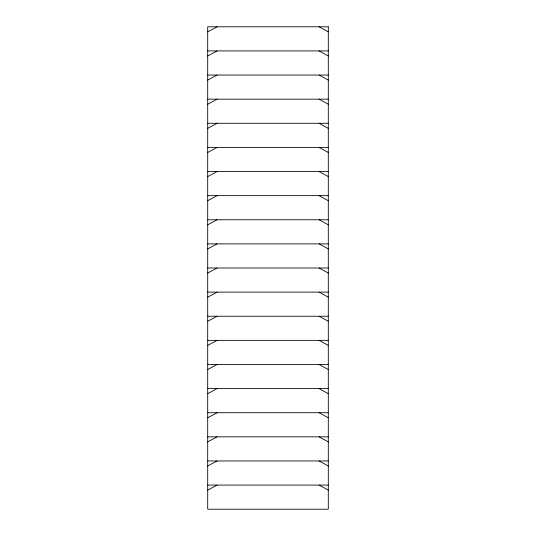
<?xml version="1.0" encoding="UTF-8"?>
<svg xmlns="http://www.w3.org/2000/svg" width="536" height="536" viewBox="0 0 536 536"><rect width="100%" height="100%" fill="white"/><g stroke="black" fill="none" stroke-linecap="round" stroke-linejoin="round"><path stroke-width="0.8" d="M207.7 31.865L217.1 26.8M207.7 55.985L217.1 50.92M207.7 80.105L217.1 75.04M207.7 104.225L217.1 99.16M207.7 128.345L217.1 123.28M207.7 152.465L217.1 147.4M207.7 176.585L217.1 171.52M207.7 200.705L217.1 195.64M207.7 224.825L217.1 219.76M207.7 248.945L217.1 243.88M207.7 273.065L217.1 268M207.7 297.185L217.1 292.12M207.7 321.305L217.1 316.24M207.7 345.425L217.1 340.36M207.7 369.545L217.1 364.48M207.7 393.665L217.1 388.6M207.7 417.785L217.1 412.72M207.7 441.905L217.1 436.84M207.7 466.025L217.1 460.96M207.7 490.145L217.1 485.08M207.7 50.92L328.3 50.92M207.7 75.04L328.3 75.04M207.7 99.16L328.3 99.16M207.7 123.28L328.3 123.28M207.7 147.4L328.3 147.4M207.7 171.52L328.3 171.52M207.7 195.64L328.3 195.64M207.7 219.76L328.3 219.76M207.7 243.88L328.3 243.88M207.7 268L328.3 268M207.7 292.12L328.3 292.12M207.7 316.24L328.3 316.24M207.7 340.36L328.3 340.36M207.7 364.48L328.3 364.48M207.7 388.6L328.3 388.6M207.7 412.72L328.3 412.72M207.7 436.84L328.3 436.84M207.7 460.96L328.3 460.96M207.7 485.08L328.3 485.08M319.108 26.8L328.3 31.865M319.108 50.92L328.3 55.985M319.108 75.04L328.3 80.105M319.108 99.16L328.3 104.225M319.108 123.28L328.3 128.345M319.108 147.4L328.3 152.465M319.108 171.52L328.3 176.585M319.108 195.64L328.3 200.705M319.108 219.76L328.3 224.825M319.108 243.88L328.3 248.945M319.108 268L328.3 273.065M319.108 292.12L328.3 297.185M319.108 316.24L328.3 321.305M319.108 340.36L328.3 345.425M319.108 364.48L328.3 369.545M319.108 388.6L328.3 393.665M319.108 412.72L328.3 417.785M319.108 436.84L328.3 441.905M319.108 460.96L328.3 466.025M319.108 485.08L328.3 490.145M328.3 26.8L207.7 26.8L207.7 509.2L328.3 509.2L328.3 26.8"/></g></svg>
